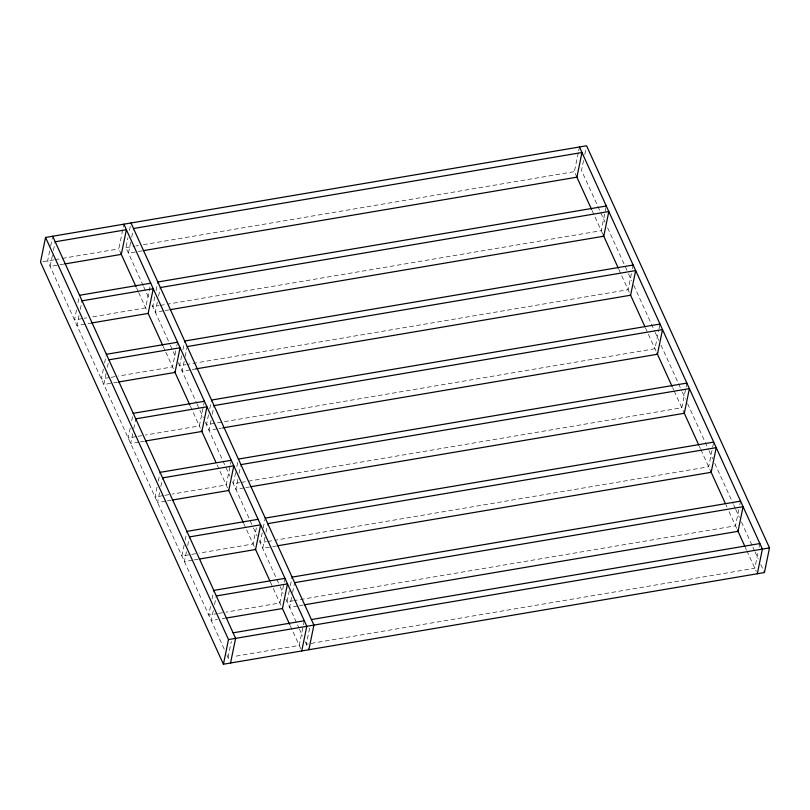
<?xml version="1.0" encoding="UTF-8"?>
<svg xmlns="http://www.w3.org/2000/svg" width="810" height="810" viewBox="0 0 810 810"><rect width="100%" height="100%" fill="white"/><g stroke="black" fill="none" stroke-linecap="round" stroke-linejoin="round"><path stroke-width="0.61" stroke-dasharray="4.05 3.04" d="M49.643 251.049L47.618 260.911L224.805 650.379M50.655 246.108L52.427 237.482M52.417 255.342L50.139 266.439L58.725 264.981M53.43 250.411L55.202 241.785M76.494 310.068L74.469 319.93L83.066 318.482M78.013 302.667L79.532 295.275M79.016 315.606L76.99 325.468L91.712 322.967M80.281 309.44L82.053 300.804M121.318 254.381L118.807 248.842L123.869 224.188M143.167 285.555L125.925 247.637L127.95 237.775M129.468 230.374L130.987 222.983M103.346 369.097L101.321 378.958L109.917 377.5M104.611 362.931L106.13 355.529M130.714 242.079L128.436 253.176L142.145 250.847M131.726 237.148L133.245 229.746M106.12 373.4L103.842 384.497L112.428 383.039M107.386 367.234L108.904 359.832M149.961 286.912L145.658 307.871L91.651 317.024M154.801 296.804L152.776 306.666L159.003 305.613M156.067 290.638L157.585 283.237M130.197 428.115L128.172 437.987L136.769 436.529M131.716 420.724L133.235 413.323M157.312 302.332L155.287 312.194L164.015 310.716M158.578 296.166L160.35 287.54M132.719 433.654L130.694 443.515L139.29 442.058M133.731 428.723L135.503 420.086M175.8 350.872L172.51 366.9L118.503 376.042M176.813 345.931L177.572 342.235M181.653 355.823L179.628 365.685L185.855 364.632M182.918 349.657L184.69 341.03M157.049 487.144L155.024 497.006L163.62 495.558M158.315 480.978L159.833 473.587M184.174 361.361L182.149 371.223L190.866 369.745M185.186 356.43L186.958 347.794M159.57 492.683L157.545 502.544L166.141 501.086M160.836 486.516L162.607 477.88M204.424 401.264L199.361 425.918L145.355 435.071M208.504 414.852L206.479 424.713L654.946 348.715L658.743 330.227M209.77 408.685L211.542 400.059M184.164 544.938L181.885 556.035L190.471 554.577M185.176 540.007L186.695 532.605M211.025 420.38L209 430.252L217.718 428.774M212.291 414.224L214.063 405.587M186.422 551.701L184.397 561.563L192.993 560.115M187.687 545.535L189.459 536.909M231.275 460.283L226.213 484.947L172.216 494.1M235.609 472.645L233.331 483.742L239.557 482.689M236.874 466.479L238.393 459.078M210.509 606.427L208.737 615.063L217.323 613.605M212.028 599.025L213.799 590.399M237.877 479.409L235.852 489.27L244.569 487.792M239.142 473.242L240.661 465.851M213.273 610.73L211.248 620.592L217.384 619.549M214.539 604.564L216.057 597.162M228.035 657.487L231.326 641.459M256.355 527.938L253.064 543.976L199.068 553.119M262.207 532.899L260.182 542.761L266.409 541.708M263.22 527.968L264.992 519.342M264.981 537.202L262.703 548.299L271.421 546.821M265.994 532.271L267.766 523.635M284.978 578.34L279.916 602.994L225.919 612.147M289.312 590.692L287.034 601.789L293.271 600.736M290.324 585.762L292.096 577.125M291.58 597.456L289.555 607.328L298.272 605.85M292.592 592.525L294.364 583.899M304.276 620.764L299.214 645.418L234.171 656.444M309.623 628.185L306.342 644.213L754.798 568.215L758.089 552.187M576.902 177.177L574.391 171.639L578.441 151.915M578.694 150.68L579.454 146.985M583.534 160.572L581.509 170.434L605.029 222.132M584.8 154.406L586.065 148.24M606.052 207.238L601.243 230.668L167.721 304.135M631.385 273.669L628.094 289.697L187.1 364.419M632.397 268.728L633.157 265.032M658.996 328.992L660.008 324.061M686.86 383.079L681.797 407.744L240.803 482.476M713.458 443.343L708.649 466.773L275.137 540.229M738.791 509.763L735.5 525.791L294.516 600.524M739.803 504.832L740.563 501.137M759.102 547.256L759.861 543.561M42.869 261.711L53.754 259.868M54.979 259.656L61.114 258.623M62.35 258.41L118.807 248.842M125.925 247.637L134.642 246.159M135.888 245.946L138.378 245.531M143.36 244.681L574.391 171.639M59.95 264.779L63.636 264.151M84.291 318.269L86.741 317.854M160.248 305.4L166.475 304.337M165.26 310.513L168.996 309.876M111.142 377.298L117.278 376.255M113.663 382.826L117.339 382.209M192.112 369.532L195.848 368.904M137.994 436.317L144.129 435.284M140.515 441.855L144.19 441.227M218.963 428.561L221.454 428.136M164.845 495.345L170.981 494.302M167.366 500.884L171.042 500.256M245.815 487.59L249.551 486.952M191.697 554.374L197.832 553.331M267.654 541.495L273.891 540.442M194.218 559.902L197.903 559.285M272.666 546.608L276.402 545.981M218.548 613.393L224.684 612.36M222.294 618.719L224.755 618.303M299.518 605.637L303.254 604.999M607.642 227.883L628.023 272.686M628.55 273.841L631.678 280.726M633.774 285.322L654.683 331.28M655.199 332.424L658.864 340.473M660.95 345.07L681.858 391.017M682.385 392.172L685.513 399.067M687.609 403.663L708.517 449.611M709.033 450.765L712.699 458.804M714.784 463.401L733.08 503.607M733.597 504.762L735.166 508.204M735.693 509.358L739.348 517.398M741.444 521.994L752.419 546.122M752.935 547.266L754.505 550.719M755.031 551.863L758.17 558.758M760.782 564.499L764.438 572.548M592.161 210.701L603.258 235.092M618.81 269.295L630.605 295.225M645.469 327.888L656.961 353.15M672.644 387.636L673.697 389.934M674.214 391.078L684.318 413.272M699.303 446.229L700.346 448.527M700.873 449.671L710.664 471.197M725.962 504.822L727.005 507.121M729.091 511.707L738.021 531.33M745.301 547.327L746.344 549.625M746.871 550.77L756.317 571.536M143.694 286.7L148.918 298.191M152.057 305.087L169.827 344.149M170.353 345.293L176.094 357.929M178.19 362.526L196.486 402.742M197.002 403.886L203.28 417.676M205.365 422.273L229.929 476.27M232.541 482.011L252.933 526.814M253.449 527.968L257.114 536.007M259.2 540.604L279.582 585.407M280.108 586.562L283.247 593.457M285.859 599.197L298.92 627.922M299.447 629.066L302.586 635.961M305.198 641.702L308.853 649.752M136.576 287.904L138.145 291.357M138.662 292.501L147.025 310.888M163.225 346.498L165.321 351.094M165.847 352.249L174.211 370.626M190.411 406.245L200.364 428.136M217.06 464.839L228.045 488.967M243.719 523.432L254.178 546.406M270.378 582.025L281.424 606.315M290.233 625.674L301.735 650.956M226.891 654.976L229.544 660.808"/><path stroke-width="1.21" d="M45.562 237.452L40.5 262.116L223.428 664.22L764.438 572.548L769.5 547.884L586.572 145.78L45.562 237.452L228.491 639.566L223.428 664.22M230.546 663.015L235.609 638.361L52.68 236.247M301.735 650.956L306.798 626.292L123.869 224.188M308.853 649.752L313.916 625.087L130.987 222.983M757.32 573.753L762.382 549.089L579.454 146.985M55.202 241.785L126.38 229.716L121.318 254.381L64.861 263.949M133.498 228.511L581.965 152.513L576.902 177.177L143.39 250.644M79.532 295.275L150.721 283.206M157.839 282.001L606.305 206.003M82.053 300.804L153.232 288.745L148.169 313.409L91.712 322.967M160.35 287.54L608.816 211.542L603.754 236.206L170.242 309.663M106.383 354.294L177.572 342.235M184.69 341.03L633.157 265.032M108.904 359.832L180.083 347.774L175.031 372.428L118.574 381.996M187.211 346.558L635.668 270.57L630.605 295.225L195.848 368.904M133.235 413.323L204.424 401.264M211.542 400.059L660.008 324.061M135.756 418.861L206.945 406.792L201.882 431.457L145.425 441.025M214.063 405.587L662.519 329.589L657.457 354.253L222.699 427.923M160.086 472.351L231.275 460.283M238.393 459.078L686.86 383.079M162.607 477.88L233.796 465.821L228.734 490.475L172.277 500.043M240.914 464.616L689.381 388.618L684.318 413.272L250.796 486.739M186.948 531.37L258.127 519.311M265.245 518.106L713.711 442.108M189.459 536.909L260.648 524.85L255.585 549.504L199.128 559.072M267.766 523.635L716.232 447.647L711.17 472.301L277.648 545.768M213.799 590.399L284.978 578.34M292.096 577.125L740.563 501.137M216.31 595.937L287.499 583.868L282.437 608.533L225.98 618.101M294.617 582.663L743.084 506.665L738.021 531.33L304.499 604.787M233.098 632.823L304.276 620.764M311.394 619.559L759.861 543.561M228.491 639.566L769.5 547.884M576.477 176.236L591.634 209.557M603.136 234.829L618.293 268.15M630.312 294.577L644.942 326.744M656.971 353.17L672.128 386.481M684.146 412.908L698.777 445.075M710.805 471.501L725.436 503.668M737.454 530.094L744.775 546.183M120.892 253.439L136.05 286.76M148.068 313.186L162.709 345.354M174.727 371.78L189.884 405.091M201.386 430.373L216.017 462.54M228.562 490.111L243.202 522.278M255.221 548.704L269.851 580.871M282.396 608.442L289.717 624.53"/></g></svg>
